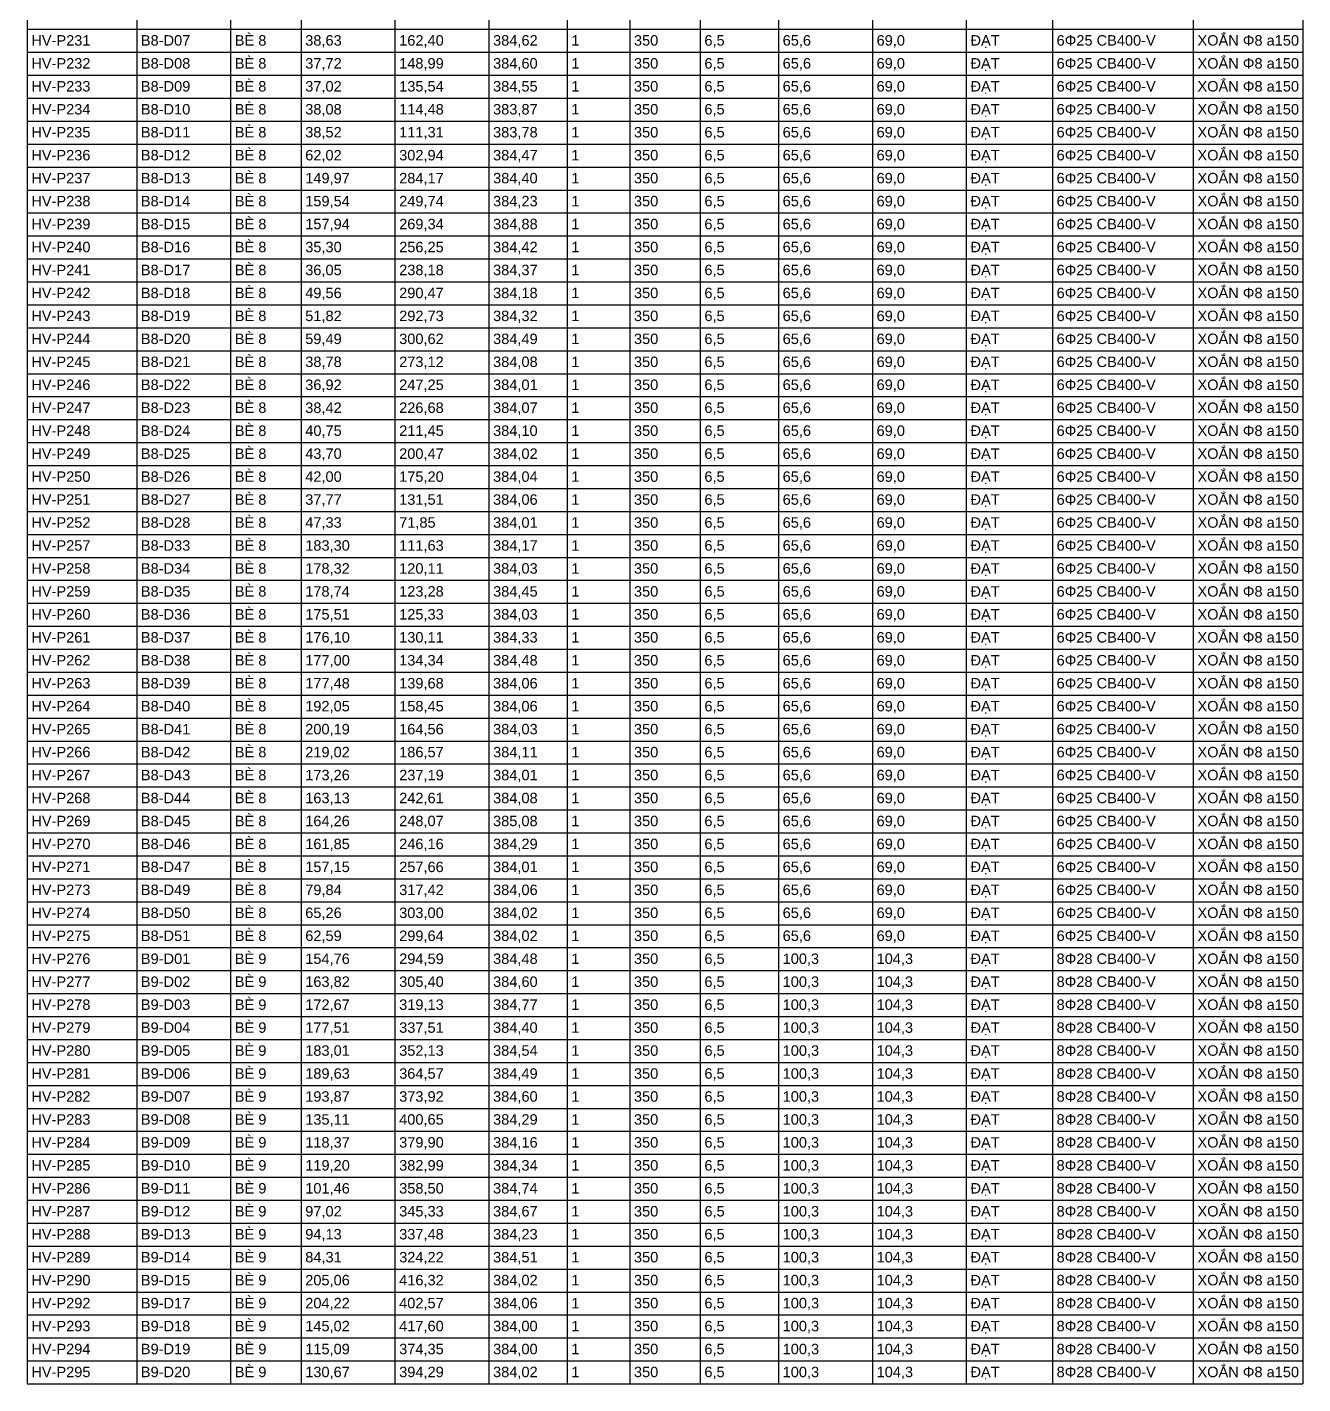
# Model space of a CAD drawing. Header units: metres. Extents: x -250 to 1222, y -294 to 420.
# Drawn here: x 492.8 to 639.5, y -206.2 to -50.2 of the extents above; entities that cross this region are included whole.
import ezdxf

# ---------------------------------------------------------------- set-up
doc = ezdxf.new("R2010")
doc.units = ezdxf.units.M
doc.layers.add('07_BANG_THONG_KE_COC_BO', color=7, linetype='Continuous')
doc.styles.add('VN', font='arial.ttf')

msp = doc.modelspace()

# ---------------------------------------------------------------- linework, layer by layer
at = {"layer": '07_BANG_THONG_KE_COC_BO'}
for p, q in [((492.77, 406.248), (492.77, -206.232)), ((505.37, 406.248), (505.37, -206.232)), ((516.17, 406.248), (516.17, -206.232)), ((524.27, 406.248), (524.27, -206.232)), ((535.07, 406.248), (535.07, -206.232)), ((545.87, 406.248), (545.87, -206.232)), ((554.87, 406.248), (554.87, -206.232)), ((562.07, 406.248), (562.07, -206.232)), ((570.17, 406.248), (570.17, -206.232)), ((579.17, 406.248), (579.17, -206.232)), ((589.97, 406.248), (589.97, -206.232)), ((600.77, 406.248), (600.77, -206.232)), ((610.67, 406.248), (610.67, -206.232)), ((626.87, 406.248), (626.87, -206.232)), ((639.47, 406.248), (639.47, -206.232)), ((492.77, -50.472), (639.47, -50.472)), ((492.77, -53.112), (639.47, -53.112)), ((492.77, -55.752), (639.47, -55.752)), ((492.77, -58.392), (639.47, -58.392)), ((492.77, -61.032), (639.47, -61.032)), ((492.77, -63.672), (639.47, -63.672)), ((492.77, -66.312), (639.47, -66.312)), ((492.77, -68.952), (639.47, -68.952)), ((492.77, -71.592), (639.47, -71.592)), ((492.77, -74.232), (639.47, -74.232)), ((492.77, -76.872), (639.47, -76.872)), ((492.77, -79.512), (639.47, -79.512)), ((492.77, -82.152), (639.47, -82.152)), ((492.77, -84.792), (639.47, -84.792)), ((492.77, -87.432), (639.47, -87.432)), ((492.77, -90.072), (639.47, -90.072)), ((492.77, -92.712), (639.47, -92.712)), ((492.77, -95.352), (639.47, -95.352)), ((492.77, -97.992), (639.47, -97.992)), ((492.77, -100.632), (639.47, -100.632)), ((492.77, -103.272), (639.47, -103.272)), ((492.77, -105.912), (639.47, -105.912)), ((492.77, -108.552), (639.47, -108.552)), ((492.77, -111.192), (639.47, -111.192)), ((492.77, -113.832), (639.47, -113.832)), ((492.77, -116.472), (639.47, -116.472)), ((492.77, -119.112), (639.47, -119.112)), ((492.77, -121.752), (639.47, -121.752)), ((492.77, -124.392), (639.47, -124.392)), ((492.77, -127.032), (639.47, -127.032)), ((492.77, -129.672), (639.47, -129.672)), ((492.77, -132.312), (639.47, -132.312)), ((492.77, -134.952), (639.47, -134.952)), ((492.77, -137.592), (639.47, -137.592)), ((492.77, -140.232), (639.47, -140.232)), ((492.77, -142.872), (639.47, -142.872)), ((492.77, -145.512), (639.47, -145.512)), ((492.77, -148.152), (639.47, -148.152)), ((492.77, -150.792), (639.47, -150.792)), ((492.77, -153.432), (639.47, -153.432)), ((492.77, -156.072), (639.47, -156.072)), ((492.77, -158.712), (639.47, -158.712)), ((492.77, -161.352), (639.47, -161.352)), ((492.77, -163.992), (639.47, -163.992)), ((492.77, -166.632), (639.47, -166.632)), ((492.77, -169.272), (639.47, -169.272)), ((492.77, -171.912), (639.47, -171.912)), ((492.77, -174.552), (639.47, -174.552)), ((492.77, -177.192), (639.47, -177.192)), ((492.77, -179.832), (639.47, -179.832)), ((492.77, -182.472), (639.47, -182.472)), ((492.77, -185.112), (639.47, -185.112)), ((492.77, -187.752), (639.47, -187.752)), ((492.77, -190.392), (639.47, -190.392)), ((492.77, -193.032), (639.47, -193.032)), ((492.77, -195.672), (639.47, -195.672)), ((492.77, -198.312), (639.47, -198.312)), ((492.77, -200.952), (639.47, -200.952)), ((492.77, -203.592), (639.47, -203.592)), ((492.77, -206.232), (639.47, -206.232))]:
    msp.add_line(p, q, dxfattribs=at)

# ---------------------------------------------------------------- texts
at = {"layer": '07_BANG_THONG_KE_COC_BO', "style": 'VN'}
for s, p in [('HV-P231', (493.25, -52.344)), ('B8-D07', (505.85, -52.344)), ('BÈ 8', (516.65, -52.344)), ('38,63', (524.75, -52.344)), ('162,40', (535.55, -52.344)), ('384,62', (546.35, -52.344)), ('1', (555.35, -52.344)), ('350', (562.55, -52.344)), ('6,5', (570.65, -52.344)), ('65,6', (579.65, -52.344)), ('69,0', (590.45, -52.344)), ('ĐẠT', (601.25, -52.344)), ('6Φ25 CB400-V', (611.15, -52.344)), ('XOẮN Φ8 a150', (627.35, -52.344)), ('HV-P232', (493.25, -54.984)), ('B8-D08', (505.85, -54.984)), ('BÈ 8', (516.65, -54.984)), ('37,72', (524.75, -54.984)), ('148,99', (535.55, -54.984)), ('384,60', (546.35, -54.984)), ('1', (555.35, -54.984)), ('350', (562.55, -54.984)), ('6,5', (570.65, -54.984)), ('65,6', (579.65, -54.984)), ('69,0', (590.45, -54.984)), ('ĐẠT', (601.25, -54.984)), ('6Φ25 CB400-V', (611.15, -54.984)), ('XOẮN Φ8 a150', (627.35, -54.984)), ('BÈ 8', (516.65, -57.624)), ('XOẮN Φ8 a150', (627.35, -57.624)), ('HV-P233', (493.25, -57.624)), ('B8-D09', (505.85, -57.624)), ('37,02', (524.75, -57.624)), ('135,54', (535.55, -57.624)), ('384,55', (546.35, -57.624)), ('1', (555.35, -57.624)), ('350', (562.55, -57.624)), ('6,5', (570.65, -57.624)), ('65,6', (579.65, -57.624)), ('69,0', (590.45, -57.624)), ('ĐẠT', (601.25, -57.624)), ('6Φ25 CB400-V', (611.15, -57.624)), ('HV-P234', (493.25, -60.264)), ('B8-D10', (505.85, -60.264)), ('BÈ 8', (516.65, -60.264)), ('38,08', (524.75, -60.264)), ('114,48', (535.55, -60.264)), ('383,87', (546.35, -60.264)), ('1', (555.35, -60.264)), ('350', (562.55, -60.264)), ('6,5', (570.65, -60.264)), ('65,6', (579.65, -60.264)), ('69,0', (590.45, -60.264)), ('ĐẠT', (601.25, -60.264)), ('6Φ25 CB400-V', (611.15, -60.264)), ('XOẮN Φ8 a150', (627.35, -60.264)), ('HV-P235', (493.25, -62.904)), ('B8-D11', (505.85, -62.904)), ('BÈ 8', (516.65, -62.904)), ('38,52', (524.75, -62.904)), ('111,31', (535.55, -62.904)), ('383,78', (546.35, -62.904)), ('1', (555.35, -62.904)), ('350', (562.55, -62.904)), ('6,5', (570.65, -62.904)), ('65,6', (579.65, -62.904)), ('69,0', (590.45, -62.904)), ('ĐẠT', (601.25, -62.904)), ('6Φ25 CB400-V', (611.15, -62.904)), ('XOẮN Φ8 a150', (627.35, -62.904)), ('HV-P236', (493.25, -65.544)), ('B8-D12', (505.85, -65.544)), ('BÈ 8', (516.65, -65.544)), ('62,02', (524.75, -65.544)), ('302,94', (535.55, -65.544)), ('384,47', (546.35, -65.544)), ('1', (555.35, -65.544)), ('350', (562.55, -65.544)), ('6,5', (570.65, -65.544)), ('65,6', (579.65, -65.544)), ('69,0', (590.45, -65.544)), ('ĐẠT', (601.25, -65.544)), ('6Φ25 CB400-V', (611.15, -65.544)), ('XOẮN Φ8 a150', (627.35, -65.544)), ('HV-P237', (493.25, -68.184)), ('B8-D13', (505.85, -68.184)), ('BÈ 8', (516.65, -68.184)), ('149,97', (524.75, -68.184)), ('284,17', (535.55, -68.184)), ('384,40', (546.35, -68.184)), ('1', (555.35, -68.184)), ('350', (562.55, -68.184)), ('6,5', (570.65, -68.184)), ('65,6', (579.65, -68.184)), ('69,0', (590.45, -68.184)), ('ĐẠT', (601.25, -68.184)), ('6Φ25 CB400-V', (611.15, -68.184)), ('XOẮN Φ8 a150', (627.35, -68.184)), ('HV-P238', (493.25, -70.824)), ('B8-D14', (505.85, -70.824)), ('BÈ 8', (516.65, -70.824)), ('159,54', (524.75, -70.824)), ('249,74', (535.55, -70.824)), ('384,23', (546.35, -70.824)), ('1', (555.35, -70.824)), ('350', (562.55, -70.824)), ('6,5', (570.65, -70.824)), ('65,6', (579.65, -70.824)), ('69,0', (590.45, -70.824)), ('ĐẠT', (601.25, -70.824)), ('6Φ25 CB400-V', (611.15, -70.824)), ('XOẮN Φ8 a150', (627.35, -70.824)), ('HV-P239', (493.25, -73.464)), ('B8-D15', (505.85, -73.464)), ('BÈ 8', (516.65, -73.464)), ('157,94', (524.75, -73.464)), ('269,34', (535.55, -73.464)), ('384,88', (546.35, -73.464)), ('1', (555.35, -73.464)), ('350', (562.55, -73.464)), ('6,5', (570.65, -73.464)), ('65,6', (579.65, -73.464)), ('69,0', (590.45, -73.464)), ('ĐẠT', (601.25, -73.464)), ('6Φ25 CB400-V', (611.15, -73.464)), ('XOẮN Φ8 a150', (627.35, -73.464)), ('BÈ 8', (516.65, -76.104)), ('XOẮN Φ8 a150', (627.35, -76.104)), ('HV-P240', (493.25, -76.104)), ('B8-D16', (505.85, -76.104)), ('35,30', (524.75, -76.104)), ('256,25', (535.55, -76.104)), ('384,42', (546.35, -76.104)), ('1', (555.35, -76.104)), ('350', (562.55, -76.104)), ('6,5', (570.65, -76.104)), ('65,6', (579.65, -76.104)), ('69,0', (590.45, -76.104)), ('ĐẠT', (601.25, -76.104)), ('6Φ25 CB400-V', (611.15, -76.104)), ('HV-P241', (493.25, -78.744)), ('B8-D17', (505.85, -78.744)), ('BÈ 8', (516.65, -78.744)), ('36,05', (524.75, -78.744)), ('238,18', (535.55, -78.744)), ('384,37', (546.35, -78.744)), ('1', (555.35, -78.744)), ('350', (562.55, -78.744)), ('6,5', (570.65, -78.744)), ('65,6', (579.65, -78.744)), ('69,0', (590.45, -78.744)), ('ĐẠT', (601.25, -78.744)), ('6Φ25 CB400-V', (611.15, -78.744)), ('XOẮN Φ8 a150', (627.35, -78.744)), ('HV-P242', (493.25, -81.384)), ('B8-D18', (505.85, -81.384)), ('BÈ 8', (516.65, -81.384)), ('49,56', (524.75, -81.384)), ('290,47', (535.55, -81.384)), ('384,18', (546.35, -81.384)), ('1', (555.35, -81.384)), ('350', (562.55, -81.384)), ('6,5', (570.65, -81.384)), ('65,6', (579.65, -81.384)), ('69,0', (590.45, -81.384)), ('ĐẠT', (601.25, -81.384)), ('6Φ25 CB400-V', (611.15, -81.384)), ('XOẮN Φ8 a150', (627.35, -81.384)), ('BÈ 8', (516.65, -84.024)), ('XOẮN Φ8 a150', (627.35, -84.024)), ('HV-P243', (493.25, -84.024)), ('B8-D19', (505.85, -84.024)), ('51,82', (524.75, -84.024)), ('292,73', (535.55, -84.024)), ('384,32', (546.35, -84.024)), ('1', (555.35, -84.024)), ('350', (562.55, -84.024)), ('6,5', (570.65, -84.024)), ('65,6', (579.65, -84.024)), ('69,0', (590.45, -84.024)), ('ĐẠT', (601.25, -84.024)), ('6Φ25 CB400-V', (611.15, -84.024)), ('HV-P244', (493.25, -86.664)), ('B8-D20', (505.85, -86.664)), ('BÈ 8', (516.65, -86.664)), ('59,49', (524.75, -86.664)), ('300,62', (535.55, -86.664)), ('384,49', (546.35, -86.664)), ('1', (555.35, -86.664)), ('350', (562.55, -86.664)), ('6,5', (570.65, -86.664)), ('65,6', (579.65, -86.664)), ('69,0', (590.45, -86.664)), ('ĐẠT', (601.25, -86.664)), ('6Φ25 CB400-V', (611.15, -86.664)), ('XOẮN Φ8 a150', (627.35, -86.664)), ('HV-P245', (493.25, -89.304)), ('B8-D21', (505.85, -89.304)), ('BÈ 8', (516.65, -89.304)), ('38,78', (524.75, -89.304)), ('273,12', (535.55, -89.304)), ('384,08', (546.35, -89.304)), ('1', (555.35, -89.304)), ('350', (562.55, -89.304)), ('6,5', (570.65, -89.304)), ('65,6', (579.65, -89.304)), ('69,0', (590.45, -89.304)), ('ĐẠT', (601.25, -89.304)), ('6Φ25 CB400-V', (611.15, -89.304)), ('XOẮN Φ8 a150', (627.35, -89.304)), ('BÈ 8', (516.65, -91.944)), ('XOẮN Φ8 a150', (627.35, -91.944)), ('HV-P246', (493.25, -91.944)), ('B8-D22', (505.85, -91.944)), ('36,92', (524.75, -91.944)), ('247,25', (535.55, -91.944)), ('384,01', (546.35, -91.944)), ('1', (555.35, -91.944)), ('350', (562.55, -91.944)), ('6,5', (570.65, -91.944)), ('65,6', (579.65, -91.944)), ('69,0', (590.45, -91.944)), ('ĐẠT', (601.25, -91.944)), ('6Φ25 CB400-V', (611.15, -91.944)), ('HV-P247', (493.25, -94.584)), ('B8-D23', (505.85, -94.584)), ('BÈ 8', (516.65, -94.584)), ('38,42', (524.75, -94.584)), ('226,68', (535.55, -94.584)), ('384,07', (546.35, -94.584)), ('1', (555.35, -94.584)), ('350', (562.55, -94.584)), ('6,5', (570.65, -94.584)), ('65,6', (579.65, -94.584)), ('69,0', (590.45, -94.584)), ('ĐẠT', (601.25, -94.584)), ('6Φ25 CB400-V', (611.15, -94.584)), ('XOẮN Φ8 a150', (627.35, -94.584)), ('HV-P248', (493.25, -97.224)), ('B8-D24', (505.85, -97.224)), ('BÈ 8', (516.65, -97.224)), ('40,75', (524.75, -97.224)), ('211,45', (535.55, -97.224)), ('384,10', (546.35, -97.224)), ('1', (555.35, -97.224)), ('350', (562.55, -97.224)), ('6,5', (570.65, -97.224)), ('65,6', (579.65, -97.224)), ('69,0', (590.45, -97.224)), ('ĐẠT', (601.25, -97.224)), ('6Φ25 CB400-V', (611.15, -97.224)), ('XOẮN Φ8 a150', (627.35, -97.224)), ('HV-P249', (493.25, -99.864)), ('B8-D25', (505.85, -99.864)), ('BÈ 8', (516.65, -99.864)), ('43,70', (524.75, -99.864)), ('200,47', (535.55, -99.864)), ('384,02', (546.35, -99.864)), ('1', (555.35, -99.864)), ('350', (562.55, -99.864)), ('6,5', (570.65, -99.864)), ('65,6', (579.65, -99.864)), ('69,0', (590.45, -99.864)), ('ĐẠT', (601.25, -99.864)), ('6Φ25 CB400-V', (611.15, -99.864)), ('XOẮN Φ8 a150', (627.35, -99.864)), ('HV-P250', (493.25, -102.504)), ('B8-D26', (505.85, -102.504)), ('BÈ 8', (516.65, -102.504)), ('42,00', (524.75, -102.504)), ('175,20', (535.55, -102.504)), ('384,04', (546.35, -102.504)), ('1', (555.35, -102.504)), ('350', (562.55, -102.504)), ('6,5', (570.65, -102.504)), ('65,6', (579.65, -102.504)), ('69,0', (590.45, -102.504)), ('ĐẠT', (601.25, -102.504)), ('6Φ25 CB400-V', (611.15, -102.504)), ('XOẮN Φ8 a150', (627.35, -102.504)), ('HV-P251', (493.25, -105.144)), ('B8-D27', (505.85, -105.144)), ('BÈ 8', (516.65, -105.144)), ('37,77', (524.75, -105.144)), ('131,51', (535.55, -105.144)), ('384,06', (546.35, -105.144)), ('1', (555.35, -105.144)), ('350', (562.55, -105.144)), ('6,5', (570.65, -105.144)), ('65,6', (579.65, -105.144)), ('69,0', (590.45, -105.144)), ('ĐẠT', (601.25, -105.144)), ('6Φ25 CB400-V', (611.15, -105.144)), ('XOẮN Φ8 a150', (627.35, -105.144)), ('HV-P252', (493.25, -107.784)), ('B8-D28', (505.85, -107.784)), ('BÈ 8', (516.65, -107.784)), ('47,33', (524.75, -107.784)), ('71,85', (535.55, -107.784)), ('384,01', (546.35, -107.784)), ('1', (555.35, -107.784)), ('350', (562.55, -107.784)), ('6,5', (570.65, -107.784)), ('65,6', (579.65, -107.784)), ('69,0', (590.45, -107.784)), ('ĐẠT', (601.25, -107.784)), ('6Φ25 CB400-V', (611.15, -107.784)), ('XOẮN Φ8 a150', (627.35, -107.784)), ('HV-P257', (493.25, -110.424)), ('B8-D33', (505.85, -110.424)), ('BÈ 8', (516.65, -110.424)), ('183,30', (524.75, -110.424)), ('111,63', (535.55, -110.424)), ('384,17', (546.35, -110.424)), ('350', (562.55, -110.424)), ('6,5', (570.65, -110.424)), ('65,6', (579.65, -110.424)), ('69,0', (590.45, -110.424)), ('6Φ25 CB400-V', (611.15, -110.424)), ('XOẮN Φ8 a150', (627.35, -110.424)), ('1', (555.35, -110.424)), ('ĐẠT', (601.25, -110.424)), ('HV-P258', (493.25, -113.064)), ('B8-D34', (505.85, -113.064)), ('BÈ 8', (516.65, -113.064)), ('178,32', (524.75, -113.064)), ('120,11', (535.55, -113.064)), ('384,03', (546.35, -113.064)), ('1', (555.35, -113.064)), ('350', (562.55, -113.064)), ('6,5', (570.65, -113.064)), ('65,6', (579.65, -113.064)), ('69,0', (590.45, -113.064)), ('ĐẠT', (601.25, -113.064)), ('6Φ25 CB400-V', (611.15, -113.064)), ('XOẮN Φ8 a150', (627.35, -113.064)), ('HV-P259', (493.25, -115.704)), ('B8-D35', (505.85, -115.704)), ('BÈ 8', (516.65, -115.704)), ('178,74', (524.75, -115.704)), ('123,28', (535.55, -115.704)), ('384,45', (546.35, -115.704)), ('1', (555.35, -115.704)), ('350', (562.55, -115.704)), ('6,5', (570.65, -115.704)), ('65,6', (579.65, -115.704)), ('69,0', (590.45, -115.704)), ('ĐẠT', (601.25, -115.704)), ('6Φ25 CB400-V', (611.15, -115.704)), ('XOẮN Φ8 a150', (627.35, -115.704)), ('BÈ 8', (516.65, -118.344)), ('XOẮN Φ8 a150', (627.35, -118.344)), ('HV-P260', (493.25, -118.344)), ('B8-D36', (505.85, -118.344)), ('175,51', (524.75, -118.344)), ('125,33', (535.55, -118.344)), ('384,03', (546.35, -118.344)), ('1', (555.35, -118.344)), ('350', (562.55, -118.344)), ('6,5', (570.65, -118.344)), ('65,6', (579.65, -118.344)), ('69,0', (590.45, -118.344)), ('ĐẠT', (601.25, -118.344)), ('6Φ25 CB400-V', (611.15, -118.344)), ('HV-P261', (493.25, -120.984)), ('B8-D37', (505.85, -120.984)), ('BÈ 8', (516.65, -120.984)), ('176,10', (524.75, -120.984)), ('130,11', (535.55, -120.984)), ('384,33', (546.35, -120.984)), ('1', (555.35, -120.984)), ('350', (562.55, -120.984)), ('6,5', (570.65, -120.984)), ('65,6', (579.65, -120.984)), ('69,0', (590.45, -120.984)), ('ĐẠT', (601.25, -120.984)), ('6Φ25 CB400-V', (611.15, -120.984)), ('XOẮN Φ8 a150', (627.35, -120.984)), ('HV-P262', (493.25, -123.624)), ('B8-D38', (505.85, -123.624)), ('BÈ 8', (516.65, -123.624)), ('177,00', (524.75, -123.624)), ('134,34', (535.55, -123.624)), ('384,48', (546.35, -123.624)), ('1', (555.35, -123.624)), ('350', (562.55, -123.624)), ('6,5', (570.65, -123.624)), ('65,6', (579.65, -123.624)), ('69,0', (590.45, -123.624)), ('ĐẠT', (601.25, -123.624)), ('6Φ25 CB400-V', (611.15, -123.624)), ('XOẮN Φ8 a150', (627.35, -123.624)), ('BÈ 8', (516.65, -126.264)), ('XOẮN Φ8 a150', (627.35, -126.264)), ('HV-P263', (493.25, -126.264)), ('B8-D39', (505.85, -126.264)), ('177,48', (524.75, -126.264)), ('139,68', (535.55, -126.264)), ('384,06', (546.35, -126.264)), ('1', (555.35, -126.264)), ('350', (562.55, -126.264)), ('6,5', (570.65, -126.264)), ('65,6', (579.65, -126.264)), ('69,0', (590.45, -126.264)), ('ĐẠT', (601.25, -126.264)), ('6Φ25 CB400-V', (611.15, -126.264)), ('HV-P264', (493.25, -128.904)), ('B8-D40', (505.85, -128.904)), ('BÈ 8', (516.65, -128.904)), ('192,05', (524.75, -128.904)), ('158,45', (535.55, -128.904)), ('384,06', (546.35, -128.904)), ('1', (555.35, -128.904)), ('350', (562.55, -128.904)), ('6,5', (570.65, -128.904)), ('65,6', (579.65, -128.904)), ('69,0', (590.45, -128.904)), ('ĐẠT', (601.25, -128.904)), ('6Φ25 CB400-V', (611.15, -128.904)), ('XOẮN Φ8 a150', (627.35, -128.904)), ('HV-P265', (493.25, -131.544)), ('B8-D41', (505.85, -131.544)), ('BÈ 8', (516.65, -131.544)), ('200,19', (524.75, -131.544)), ('164,56', (535.55, -131.544)), ('384,03', (546.35, -131.544)), ('1', (555.35, -131.544)), ('350', (562.55, -131.544)), ('6,5', (570.65, -131.544)), ('65,6', (579.65, -131.544)), ('69,0', (590.45, -131.544)), ('ĐẠT', (601.25, -131.544)), ('6Φ25 CB400-V', (611.15, -131.544)), ('XOẮN Φ8 a150', (627.35, -131.544)), ('HV-P266', (493.25, -134.184)), ('B8-D42', (505.85, -134.184)), ('BÈ 8', (516.65, -134.184)), ('219,02', (524.75, -134.184)), ('186,57', (535.55, -134.184)), ('384,11', (546.35, -134.184)), ('1', (555.35, -134.184)), ('350', (562.55, -134.184)), ('6,5', (570.65, -134.184)), ('65,6', (579.65, -134.184)), ('69,0', (590.45, -134.184)), ('ĐẠT', (601.25, -134.184)), ('6Φ25 CB400-V', (611.15, -134.184)), ('XOẮN Φ8 a150', (627.35, -134.184)), ('HV-P267', (493.25, -136.824)), ('B8-D43', (505.85, -136.824)), ('BÈ 8', (516.65, -136.824)), ('173,26', (524.75, -136.824)), ('237,19', (535.55, -136.824)), ('384,01', (546.35, -136.824)), ('1', (555.35, -136.824)), ('350', (562.55, -136.824)), ('6,5', (570.65, -136.824)), ('65,6', (579.65, -136.824)), ('69,0', (590.45, -136.824)), ('ĐẠT', (601.25, -136.824)), ('6Φ25 CB400-V', (611.15, -136.824)), ('XOẮN Φ8 a150', (627.35, -136.824)), ('HV-P268', (493.25, -139.464)), ('B8-D44', (505.85, -139.464)), ('BÈ 8', (516.65, -139.464)), ('163,13', (524.75, -139.464)), ('242,61', (535.55, -139.464)), ('384,08', (546.35, -139.464)), ('1', (555.35, -139.464)), ('350', (562.55, -139.464)), ('6,5', (570.65, -139.464)), ('65,6', (579.65, -139.464)), ('69,0', (590.45, -139.464)), ('ĐẠT', (601.25, -139.464)), ('6Φ25 CB400-V', (611.15, -139.464)), ('XOẮN Φ8 a150', (627.35, -139.464)), ('HV-P269', (493.25, -142.104)), ('B8-D45', (505.85, -142.104)), ('BÈ 8', (516.65, -142.104)), ('164,26', (524.75, -142.104)), ('248,07', (535.55, -142.104)), ('385,08', (546.35, -142.104)), ('1', (555.35, -142.104)), ('350', (562.55, -142.104)), ('6,5', (570.65, -142.104)), ('65,6', (579.65, -142.104)), ('69,0', (590.45, -142.104)), ('ĐẠT', (601.25, -142.104)), ('6Φ25 CB400-V', (611.15, -142.104)), ('XOẮN Φ8 a150', (627.35, -142.104)), ('HV-P270', (493.25, -144.744)), ('B8-D46', (505.85, -144.744)), ('BÈ 8', (516.65, -144.744)), ('161,85', (524.75, -144.744)), ('246,16', (535.55, -144.744)), ('384,29', (546.35, -144.744)), ('350', (562.55, -144.744)), ('6,5', (570.65, -144.744)), ('65,6', (579.65, -144.744)), ('69,0', (590.45, -144.744)), ('6Φ25 CB400-V', (611.15, -144.744)), ('XOẮN Φ8 a150', (627.35, -144.744)), ('1', (555.35, -144.744)), ('ĐẠT', (601.25, -144.744)), ('HV-P271', (493.25, -147.384)), ('B8-D47', (505.85, -147.384)), ('BÈ 8', (516.65, -147.384)), ('157,15', (524.75, -147.384)), ('257,66', (535.55, -147.384)), ('384,01', (546.35, -147.384)), ('1', (555.35, -147.384)), ('350', (562.55, -147.384)), ('6,5', (570.65, -147.384)), ('65,6', (579.65, -147.384)), ('69,0', (590.45, -147.384)), ('ĐẠT', (601.25, -147.384)), ('6Φ25 CB400-V', (611.15, -147.384)), ('XOẮN Φ8 a150', (627.35, -147.384)), ('HV-P273', (493.25, -150.024)), ('B8-D49', (505.85, -150.024)), ('BÈ 8', (516.65, -150.024)), ('79,84', (524.75, -150.024)), ('317,42', (535.55, -150.024)), ('384,06', (546.35, -150.024)), ('1', (555.35, -150.024)), ('350', (562.55, -150.024)), ('6,5', (570.65, -150.024)), ('65,6', (579.65, -150.024)), ('69,0', (590.45, -150.024)), ('ĐẠT', (601.25, -150.024)), ('6Φ25 CB400-V', (611.15, -150.024)), ('XOẮN Φ8 a150', (627.35, -150.024)), ('BÈ 8', (516.65, -152.664)), ('XOẮN Φ8 a150', (627.35, -152.664)), ('HV-P274', (493.25, -152.664)), ('B8-D50', (505.85, -152.664)), ('65,26', (524.75, -152.664)), ('303,00', (535.55, -152.664)), ('384,02', (546.35, -152.664)), ('1', (555.35, -152.664)), ('350', (562.55, -152.664)), ('6,5', (570.65, -152.664)), ('65,6', (579.65, -152.664)), ('69,0', (590.45, -152.664)), ('ĐẠT', (601.25, -152.664)), ('6Φ25 CB400-V', (611.15, -152.664)), ('HV-P275', (493.25, -155.304)), ('B8-D51', (505.85, -155.304)), ('BÈ 8', (516.65, -155.304)), ('62,59', (524.75, -155.304)), ('299,64', (535.55, -155.304)), ('384,02', (546.35, -155.304)), ('1', (555.35, -155.304)), ('350', (562.55, -155.304)), ('6,5', (570.65, -155.304)), ('65,6', (579.65, -155.304)), ('69,0', (590.45, -155.304)), ('ĐẠT', (601.25, -155.304)), ('6Φ25 CB400-V', (611.15, -155.304)), ('XOẮN Φ8 a150', (627.35, -155.304)), ('HV-P276', (493.25, -157.944)), ('B9-D01', (505.85, -157.944)), ('BÈ 9', (516.65, -157.944)), ('154,76', (524.75, -157.944)), ('294,59', (535.55, -157.944)), ('384,48', (546.35, -157.944)), ('1', (555.35, -157.944)), ('350', (562.55, -157.944)), ('6,5', (570.65, -157.944)), ('100,3', (579.65, -157.944)), ('104,3', (590.45, -157.944)), ('ĐẠT', (601.25, -157.944)), ('8Φ28 CB400-V', (611.15, -157.944)), ('XOẮN Φ8 a150', (627.35, -157.944)), ('BÈ 9', (516.65, -160.584)), ('XOẮN Φ8 a150', (627.35, -160.584)), ('HV-P277', (493.25, -160.584)), ('B9-D02', (505.85, -160.584)), ('163,82', (524.75, -160.584)), ('305,40', (535.55, -160.584)), ('384,60', (546.35, -160.584)), ('1', (555.35, -160.584)), ('350', (562.55, -160.584)), ('6,5', (570.65, -160.584)), ('100,3', (579.65, -160.584)), ('104,3', (590.45, -160.584)), ('ĐẠT', (601.25, -160.584)), ('8Φ28 CB400-V', (611.15, -160.584)), ('HV-P278', (493.25, -163.224)), ('B9-D03', (505.85, -163.224)), ('BÈ 9', (516.65, -163.224)), ('172,67', (524.75, -163.224)), ('319,13', (535.55, -163.224)), ('384,77', (546.35, -163.224)), ('1', (555.35, -163.224)), ('350', (562.55, -163.224)), ('6,5', (570.65, -163.224)), ('100,3', (579.65, -163.224)), ('104,3', (590.45, -163.224)), ('ĐẠT', (601.25, -163.224)), ('8Φ28 CB400-V', (611.15, -163.224)), ('XOẮN Φ8 a150', (627.35, -163.224)), ('HV-P279', (493.25, -165.864)), ('B9-D04', (505.85, -165.864)), ('BÈ 9', (516.65, -165.864)), ('177,51', (524.75, -165.864)), ('337,51', (535.55, -165.864)), ('384,40', (546.35, -165.864)), ('1', (555.35, -165.864)), ('350', (562.55, -165.864)), ('6,5', (570.65, -165.864)), ('100,3', (579.65, -165.864)), ('104,3', (590.45, -165.864)), ('ĐẠT', (601.25, -165.864)), ('8Φ28 CB400-V', (611.15, -165.864)), ('XOẮN Φ8 a150', (627.35, -165.864)), ('HV-P280', (493.25, -168.504)), ('B9-D05', (505.85, -168.504)), ('BÈ 9', (516.65, -168.504)), ('183,01', (524.75, -168.504)), ('352,13', (535.55, -168.504)), ('384,54', (546.35, -168.504)), ('1', (555.35, -168.504)), ('350', (562.55, -168.504)), ('6,5', (570.65, -168.504)), ('100,3', (579.65, -168.504)), ('104,3', (590.45, -168.504)), ('ĐẠT', (601.25, -168.504)), ('8Φ28 CB400-V', (611.15, -168.504)), ('XOẮN Φ8 a150', (627.35, -168.504)), ('HV-P281', (493.25, -171.144)), ('B9-D06', (505.85, -171.144)), ('BÈ 9', (516.65, -171.144)), ('189,63', (524.75, -171.144)), ('364,57', (535.55, -171.144)), ('384,49', (546.35, -171.144)), ('1', (555.35, -171.144)), ('350', (562.55, -171.144)), ('6,5', (570.65, -171.144)), ('100,3', (579.65, -171.144)), ('104,3', (590.45, -171.144)), ('ĐẠT', (601.25, -171.144)), ('8Φ28 CB400-V', (611.15, -171.144)), ('XOẮN Φ8 a150', (627.35, -171.144)), ('HV-P282', (493.25, -173.784)), ('B9-D07', (505.85, -173.784)), ('BÈ 9', (516.65, -173.784)), ('193,87', (524.75, -173.784)), ('373,92', (535.55, -173.784)), ('384,60', (546.35, -173.784)), ('1', (555.35, -173.784)), ('350', (562.55, -173.784)), ('6,5', (570.65, -173.784)), ('100,3', (579.65, -173.784)), ('104,3', (590.45, -173.784)), ('ĐẠT', (601.25, -173.784)), ('8Φ28 CB400-V', (611.15, -173.784)), ('XOẮN Φ8 a150', (627.35, -173.784)), ('HV-P283', (493.25, -176.424)), ('B9-D08', (505.85, -176.424)), ('BÈ 9', (516.65, -176.424)), ('135,11', (524.75, -176.424)), ('400,65', (535.55, -176.424)), ('384,29', (546.35, -176.424)), ('1', (555.35, -176.424)), ('350', (562.55, -176.424)), ('6,5', (570.65, -176.424)), ('100,3', (579.65, -176.424)), ('104,3', (590.45, -176.424)), ('ĐẠT', (601.25, -176.424)), ('8Φ28 CB400-V', (611.15, -176.424)), ('XOẮN Φ8 a150', (627.35, -176.424)), ('HV-P284', (493.25, -179.064)), ('B9-D09', (505.85, -179.064)), ('BÈ 9', (516.65, -179.064)), ('118,37', (524.75, -179.064)), ('379,90', (535.55, -179.064)), ('384,16', (546.35, -179.064)), ('350', (562.55, -179.064)), ('6,5', (570.65, -179.064)), ('100,3', (579.65, -179.064)), ('104,3', (590.45, -179.064)), ('8Φ28 CB400-V', (611.15, -179.064)), ('XOẮN Φ8 a150', (627.35, -179.064)), ('1', (555.35, -179.064)), ('ĐẠT', (601.25, -179.064)), ('HV-P285', (493.25, -181.704)), ('B9-D10', (505.85, -181.704)), ('BÈ 9', (516.65, -181.704)), ('119,20', (524.75, -181.704)), ('382,99', (535.55, -181.704)), ('384,34', (546.35, -181.704)), ('1', (555.35, -181.704)), ('350', (562.55, -181.704)), ('6,5', (570.65, -181.704)), ('100,3', (579.65, -181.704)), ('104,3', (590.45, -181.704)), ('ĐẠT', (601.25, -181.704)), ('8Φ28 CB400-V', (611.15, -181.704)), ('XOẮN Φ8 a150', (627.35, -181.704)), ('HV-P286', (493.25, -184.344)), ('B9-D11', (505.85, -184.344)), ('BÈ 9', (516.65, -184.344)), ('101,46', (524.75, -184.344)), ('358,50', (535.55, -184.344)), ('384,74', (546.35, -184.344)), ('1', (555.35, -184.344)), ('350', (562.55, -184.344)), ('6,5', (570.65, -184.344)), ('100,3', (579.65, -184.344)), ('104,3', (590.45, -184.344)), ('ĐẠT', (601.25, -184.344)), ('8Φ28 CB400-V', (611.15, -184.344)), ('XOẮN Φ8 a150', (627.35, -184.344)), ('BÈ 9', (516.65, -186.984)), ('XOẮN Φ8 a150', (627.35, -186.984)), ('HV-P287', (493.25, -186.984)), ('B9-D12', (505.85, -186.984)), ('97,02', (524.75, -186.984)), ('345,33', (535.55, -186.984)), ('384,67', (546.35, -186.984)), ('1', (555.35, -186.984)), ('350', (562.55, -186.984)), ('6,5', (570.65, -186.984)), ('100,3', (579.65, -186.984)), ('104,3', (590.45, -186.984)), ('ĐẠT', (601.25, -186.984)), ('8Φ28 CB400-V', (611.15, -186.984)), ('HV-P288', (493.25, -189.624)), ('B9-D13', (505.85, -189.624)), ('BÈ 9', (516.65, -189.624)), ('94,13', (524.75, -189.624)), ('337,48', (535.55, -189.624)), ('384,23', (546.35, -189.624)), ('1', (555.35, -189.624)), ('350', (562.55, -189.624)), ('6,5', (570.65, -189.624)), ('100,3', (579.65, -189.624)), ('104,3', (590.45, -189.624)), ('ĐẠT', (601.25, -189.624)), ('8Φ28 CB400-V', (611.15, -189.624)), ('XOẮN Φ8 a150', (627.35, -189.624)), ('HV-P289', (493.25, -192.264)), ('B9-D14', (505.85, -192.264)), ('BÈ 9', (516.65, -192.264)), ('84,31', (524.75, -192.264)), ('324,22', (535.55, -192.264)), ('384,51', (546.35, -192.264)), ('1', (555.35, -192.264)), ('350', (562.55, -192.264)), ('6,5', (570.65, -192.264)), ('100,3', (579.65, -192.264)), ('104,3', (590.45, -192.264)), ('ĐẠT', (601.25, -192.264)), ('8Φ28 CB400-V', (611.15, -192.264)), ('XOẮN Φ8 a150', (627.35, -192.264)), ('BÈ 9', (516.65, -194.904)), ('XOẮN Φ8 a150', (627.35, -194.904)), ('HV-P290', (493.25, -194.904)), ('B9-D15', (505.85, -194.904)), ('205,06', (524.75, -194.904)), ('416,32', (535.55, -194.904)), ('384,02', (546.35, -194.904)), ('1', (555.35, -194.904)), ('350', (562.55, -194.904)), ('6,5', (570.65, -194.904)), ('100,3', (579.65, -194.904)), ('104,3', (590.45, -194.904)), ('ĐẠT', (601.25, -194.904)), ('8Φ28 CB400-V', (611.15, -194.904)), ('HV-P292', (493.25, -197.544)), ('B9-D17', (505.85, -197.544)), ('BÈ 9', (516.65, -197.544)), ('204,22', (524.75, -197.544)), ('402,57', (535.55, -197.544)), ('384,06', (546.35, -197.544)), ('1', (555.35, -197.544)), ('350', (562.55, -197.544)), ('6,5', (570.65, -197.544)), ('100,3', (579.65, -197.544)), ('104,3', (590.45, -197.544)), ('ĐẠT', (601.25, -197.544)), ('8Φ28 CB400-V', (611.15, -197.544)), ('XOẮN Φ8 a150', (627.35, -197.544)), ('HV-P293', (493.25, -200.184)), ('B9-D18', (505.85, -200.184)), ('BÈ 9', (516.65, -200.184)), ('145,02', (524.75, -200.184)), ('417,60', (535.55, -200.184)), ('384,00', (546.35, -200.184)), ('1', (555.35, -200.184)), ('350', (562.55, -200.184)), ('6,5', (570.65, -200.184)), ('100,3', (579.65, -200.184)), ('104,3', (590.45, -200.184)), ('ĐẠT', (601.25, -200.184)), ('8Φ28 CB400-V', (611.15, -200.184)), ('XOẮN Φ8 a150', (627.35, -200.184)), ('HV-P294', (493.25, -202.824)), ('B9-D19', (505.85, -202.824)), ('BÈ 9', (516.65, -202.824)), ('115,09', (524.75, -202.824)), ('374,35', (535.55, -202.824)), ('384,00', (546.35, -202.824)), ('1', (555.35, -202.824)), ('350', (562.55, -202.824)), ('6,5', (570.65, -202.824)), ('100,3', (579.65, -202.824)), ('104,3', (590.45, -202.824)), ('ĐẠT', (601.25, -202.824)), ('8Φ28 CB400-V', (611.15, -202.824)), ('XOẮN Φ8 a150', (627.35, -202.824)), ('HV-P295', (493.25, -205.464)), ('B9-D20', (505.85, -205.464)), ('BÈ 9', (516.65, -205.464)), ('130,67', (524.75, -205.464)), ('394,29', (535.55, -205.464)), ('384,02', (546.35, -205.464)), ('1', (555.35, -205.464)), ('350', (562.55, -205.464)), ('6,5', (570.65, -205.464)), ('100,3', (579.65, -205.464)), ('104,3', (590.45, -205.464)), ('ĐẠT', (601.25, -205.464)), ('8Φ28 CB400-V', (611.15, -205.464)), ('XOẮN Φ8 a150', (627.35, -205.464))]:
    msp.add_text(s, height=1.2, dxfattribs=at).set_placement(p)

doc.saveas('drawing.dxf')
